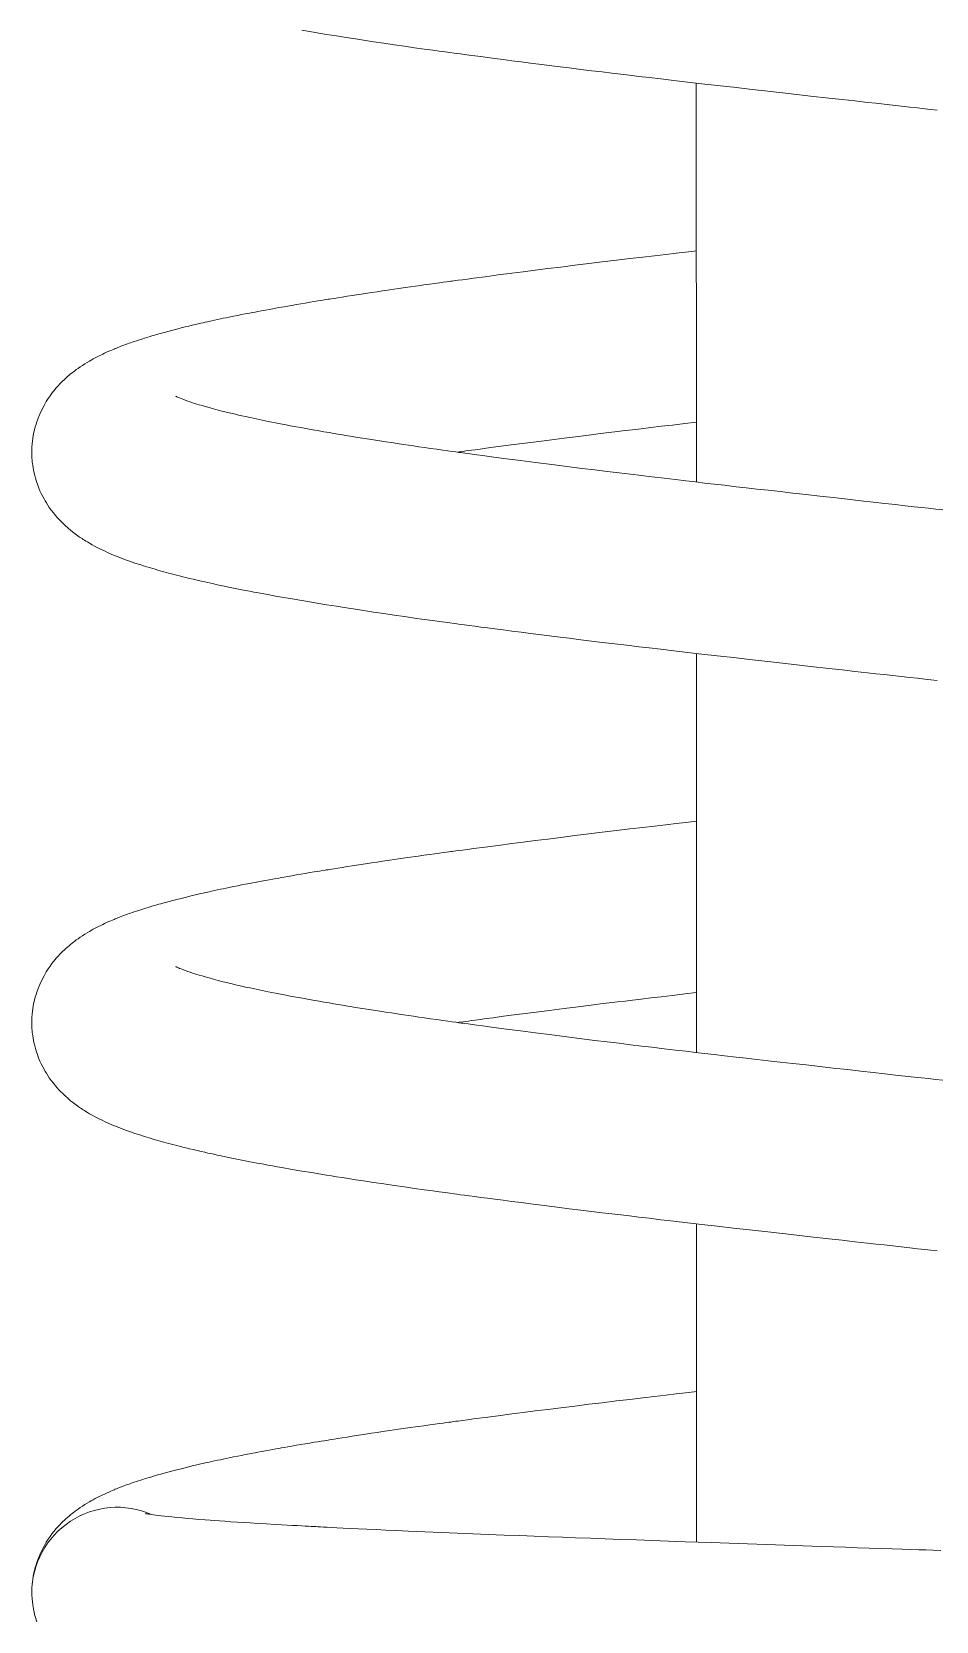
# Model space of a CAD drawing. Extents: x 83.6 to 158.5, y 132.1 to 157.1.
# Drawn here: x 143.452 to 144.546, y 133.632 to 135.553 of the extents above; entities that cross this region are included whole.
import ezdxf

# ---------------------------------------------------------------- set-up
doc = ezdxf.new("R2010")
doc.units = 0
doc.header["$LTSCALE"] = 0.5
doc.header["$MEASUREMENT"] = 0
doc.layers.add('AM_5', color=3, linetype='CONTINUOUS', lineweight=15)

msp = doc.modelspace()

# ---------------------------------------------------------------- linework, layer by layer
at = {"layer": 'AM_5', "color": 0, "ltscale": 0.75, "flags": 128}
for points in [[(144.54694, 135.45826), (144.5393, 135.4591), (144.53193, 135.45991), (144.52325, 135.46086), (144.51381, 135.46191), (144.50349, 135.46305), (144.4932, 135.46418), (144.483, 135.46531), (144.4729, 135.46644), (144.46289, 135.46755), (144.44735, 135.46928), (144.432, 135.47099), (144.41614, 135.47277), (144.39385, 135.47527), (144.37038, 135.47791), (144.34577, 135.48069), (144.32005, 135.48361), (144.30068, 135.48581), (144.28106, 135.48805), (144.26242, 135.49019), (144.24487, 135.4922), (144.22841, 135.4941), (144.21298, 135.49589), (144.19859, 135.49758), (144.1863, 135.49903), (144.17486, 135.50038), (144.16427, 135.50165), (144.15358, 135.50293), (144.14187, 135.50434), (144.12916, 135.50588), (144.11605, 135.50748), (144.10208, 135.5092), (144.08724, 135.51104), (144.07158, 135.513), (144.05513, 135.51508), (144.04394, 135.51651), (144.03258, 135.51796), (144.02194, 135.51933), (144.01215, 135.52061), (144.00319, 135.52177), (143.99506, 135.52284), (143.98774, 135.52381), (143.98121, 135.52467), (143.97546, 135.52544), (143.97049, 135.5261), (143.96628, 135.52667), (143.96271, 135.52714), (143.95784, 135.5278), (143.95187, 135.52861), (143.94487, 135.52956), (143.93726, 135.53061), (143.92658, 135.53209), (143.91502, 135.53371), (143.90267, 135.53547), (143.89019, 135.53727), (143.87776, 135.5391), (143.86539, 135.54094), (143.85308, 135.5428), (143.84357, 135.54426), (143.83493, 135.5456), (143.82726, 135.5468), (143.82054, 135.54787), (143.81461, 135.54882), (143.8084, 135.54982), (143.80168, 135.55091), (143.79034, 135.55279), (143.77875, 135.55473)], [(144.54694, 134.7688), (144.5393, 134.76964), (144.53193, 134.77045), (144.52325, 134.77141), (144.51381, 134.77245), (144.50349, 134.77359), (144.4932, 134.77473), (144.483, 134.77586), (144.4729, 134.77698), (144.46289, 134.77809), (144.44735, 134.77982), (144.432, 134.78154), (144.41614, 134.78331), (144.39385, 134.78581), (144.37038, 134.78846), (144.34577, 134.79124), (144.32005, 134.79416), (144.30068, 134.79636), (144.28106, 134.7986), (144.26242, 134.80074), (144.24487, 134.80275), (144.22841, 134.80465), (144.21298, 134.80644), (144.19859, 134.80812), (144.1863, 134.80957), (144.17486, 134.81093), (144.16427, 134.81219), (144.15358, 134.81347), (144.14187, 134.81488), (144.12916, 134.81643), (144.11605, 134.81803), (144.10208, 134.81975), (144.08724, 134.82159), (144.07158, 134.82355), (144.05513, 134.82563), (144.04394, 134.82705), (144.03258, 134.82851), (144.02194, 134.82988), (144.01215, 134.83115), (144.00319, 134.83232), (143.99506, 134.83339), (143.98774, 134.83435), (143.98121, 134.83522), (143.97546, 134.83598), (143.97049, 134.83665), (143.96628, 134.83721), (143.96271, 134.83769), (143.95784, 134.83834), (143.95187, 134.83915), (143.94487, 134.84011), (143.93726, 134.84115), (143.92658, 134.84263), (143.91502, 134.84426), (143.90267, 134.84602), (143.89019, 134.84782), (143.87776, 134.84964), (143.86539, 134.85148), (143.85308, 134.85334), (143.84357, 134.8548), (143.83493, 134.85615), (143.82726, 134.85735), (143.82054, 134.85841), (143.81461, 134.85936), (143.8084, 134.86037), (143.80168, 134.86146), (143.79034, 134.86333), (143.77875, 134.86528), (143.76694, 134.8673), (143.75466, 134.86945), (143.74898, 134.87046), (143.74321, 134.8715), (143.73755, 134.87252), (143.73253, 134.87344), (143.72817, 134.87425), (143.72443, 134.87495), (143.72075, 134.87564), (143.71581, 134.87658), (143.71022, 134.87766), (143.70409, 134.87887), (143.69805, 134.88007), (143.69217, 134.88127), (143.68645, 134.88245), (143.68122, 134.88355), (143.67646, 134.88456), (143.67227, 134.88547), (143.66862, 134.88627), (143.66505, 134.88706), (143.66127, 134.8879), (143.65698, 134.88888), (143.65221, 134.88998), (143.64739, 134.89111), (143.64285, 134.8922), (143.63858, 134.89324), (143.63459, 134.89422), (143.63055, 134.89524), (143.62706, 134.89613), (143.62409, 134.8969), (143.621, 134.89771), (143.61753, 134.89863), (143.61181, 134.90018), (143.60593, 134.90183), (143.6, 134.90354), (143.59416, 134.90527), (143.58843, 134.90703), (143.58277, 134.90883), (143.57689, 134.91077), (143.57136, 134.91267), (143.56545, 134.91479), (143.56064, 134.91658), (143.5555, 134.91859), (143.54906, 134.92125), (143.54441, 134.92327), (143.53988, 134.92534), (143.5372, 134.92661), (143.53423, 134.92806), (143.53118, 134.92961), (143.52812, 134.93121), (143.52508, 134.93287), (143.52207, 134.93458), (143.51935, 134.93618), (143.51751, 134.93729), (143.51585, 134.93832), (143.51432, 134.93929), (143.51292, 134.94021), (143.51158, 134.94109), (143.50992, 134.94221), (143.50791, 134.94362), (143.50444, 134.94614), (143.50142, 134.94845), (143.4991, 134.95031), (143.49609, 134.95283), (143.49251, 134.95602), (143.48948, 134.95889), (143.48681, 134.96157), (143.48487, 134.96361), (143.48285, 134.96584), (143.48064, 134.96838), (143.47824, 134.97132), (143.47567, 134.97466), (143.4733, 134.97796), (143.47135, 134.98086), (143.46976, 134.98336), (143.46833, 134.98574), (143.46688, 134.98827), (143.46526, 134.99129), (143.46352, 134.99478), (143.46196, 134.99818), (143.46073, 135.00107), (143.45977, 135.00348), (143.45884, 135.006), (143.45811, 135.00809), (143.45733, 135.01049), (143.45652, 135.0132), (143.45562, 135.01655), (143.45462, 135.02083), (143.4537, 135.02567), (143.45324, 135.02866), (143.45294, 135.03097), (143.45273, 135.03284), (143.45254, 135.03486), (143.45231, 135.03786), (143.45215, 135.04118), (143.45209, 135.04479), (143.45211, 135.04676), (143.45217, 135.04863), (143.45225, 135.05041), (143.45235, 135.05208), (143.45246, 135.05366), (143.45261, 135.0554), (143.45287, 135.05799), (143.45333, 135.06154), (143.45432, 135.06727), (143.45532, 135.07181), (143.45629, 135.07554), (143.45722, 135.07872), (143.45809, 135.08141), (143.45972, 135.08597), (143.4617, 135.0908), (143.46407, 135.09594), (143.46688, 135.10131), (143.46961, 135.10597), (143.47199, 135.10968), (143.4742, 135.11288), (143.47647, 135.11598), (143.47887, 135.11904), (143.48174, 135.12247), (143.48384, 135.12484), (143.48607, 135.12723), (143.48808, 135.12929), (143.48981, 135.131), (143.49122, 135.13235), (143.49236, 135.13341), (143.49372, 135.13465), (143.49531, 135.13607), (143.49715, 135.13765), (143.49909, 135.13926), (143.50078, 135.14062), (143.50241, 135.14189), (143.50362, 135.14282), (143.50471, 135.14364), (143.50597, 135.14456), (143.5081, 135.14609), (143.51058, 135.14781), (143.51332, 135.14963), (143.51633, 135.15155), (143.51923, 135.15333), (143.52175, 135.15481), (143.52405, 135.15613), (143.52646, 135.15746), (143.5289, 135.15877), (143.53121, 135.15998), (143.53343, 135.16111), (143.53563, 135.1622), (143.53791, 135.1633), (143.54007, 135.16432), (143.54262, 135.1655), (143.54539, 135.16674), (143.54781, 135.16779), (143.54984, 135.16865), (143.55153, 135.16936), (143.55312, 135.17002), (143.55463, 135.17063), (143.55609, 135.17121), (143.55745, 135.17175), (143.5591, 135.17239), (143.56105, 135.17314), (143.56332, 135.174), (143.5656, 135.17484), (143.568, 135.17571), (143.56989, 135.17639), (143.57155, 135.17697), (143.5735, 135.17765), (143.57588, 135.17846), (143.57857, 135.17936), (143.58115, 135.18021), (143.58383, 135.18108), (143.58619, 135.18183), (143.58846, 135.18255), (143.59106, 135.18335), (143.594, 135.18425), (143.59731, 135.18524), (143.60046, 135.18617), (143.60333, 135.187), (143.60591, 135.18774), (143.60819, 135.18838), (143.61049, 135.18902), (143.61397, 135.18998), (143.61814, 135.19111), (143.62286, 135.19236), (143.62766, 135.1936), (143.63273, 135.19489), (143.63759, 135.19609), (143.64212, 135.1972), (143.64621, 135.19818), (143.64996, 135.19907), (143.65341, 135.19987), (143.65654, 135.20059), (143.65937, 135.20124), (143.66187, 135.2018), (143.66439, 135.20237), (143.6667, 135.20288), (143.66953, 135.20351), (143.67289, 135.20424), (143.6765, 135.20502), (143.68011, 135.20579), (143.68372, 135.20655), (143.68732, 135.20731), (143.69093, 135.20805), (143.69605, 135.20909), (143.70115, 135.21012), (143.70588, 135.21106), (143.71001, 135.21187), (143.71282, 135.21241), (143.71524, 135.21288), (143.71726, 135.21327), (143.71929, 135.21365), (143.72205, 135.21418), (143.72554, 135.21483), (143.72976, 135.21562), (143.73464, 135.21652), (143.73928, 135.21737), (143.74345, 135.21812), (143.74714, 135.21878), (143.75081, 135.21944), (143.75391, 135.21999), (143.75747, 135.22062), (143.76172, 135.22136), (143.76669, 135.22223), (143.77238, 135.22321), (143.77738, 135.22406), (143.78284, 135.22498), (143.78849, 135.22593), (143.79359, 135.22678), (143.79812, 135.22753), (143.80205, 135.22817), (143.80548, 135.22873), (143.80824, 135.22918), (143.81035, 135.22952), (143.81224, 135.22983), (143.8147, 135.23022), (143.81774, 135.23071), (143.82211, 135.23141), (143.82732, 135.23223), (143.83335, 135.23318), (143.83943, 135.23413), (143.84774, 135.23541), (143.85556, 135.23661), (143.86289, 135.23771), (143.86972, 135.23874), (143.87624, 135.23971), (143.88526, 135.24103), (143.89542, 135.24251), (143.90673, 135.24414), (143.91923, 135.24591), (143.92627, 135.2469), (143.93326, 135.24787), (143.93952, 135.24873), (143.94502, 135.24949), (143.94974, 135.25013), (143.95367, 135.25066), (143.95655, 135.25105), (143.95878, 135.25135), (143.96048, 135.25158), (143.96245, 135.25185), (143.96483, 135.25217), (143.9676, 135.25254), (143.97278, 135.25323), (143.97896, 135.25406), (143.98618, 135.25501), (144.00047, 135.2569), (144.01597, 135.25892), (144.03272, 135.26108), (144.0464, 135.26284), (144.06084, 135.26467), (144.07605, 135.26658), (144.09205, 135.26858), (144.10883, 135.27066), (144.12567, 135.27272), (144.14184, 135.27468), (144.15908, 135.27676), (144.17543, 135.27871), (144.19085, 135.28054), (144.20533, 135.28224), (144.21884, 135.28382), (144.23116, 135.28524), (144.24252, 135.28655), (144.25292, 135.28775), (144.25576, 135.28807)], [(143.62613, 135.11241), (143.62613, 135.11241), (143.62635, 135.11229), (143.62668, 135.11212), (143.62709, 135.11192), (143.62768, 135.11164), (143.62849, 135.11127), (143.62953, 135.1108), (143.63075, 135.11028), (143.63262, 135.10952), (143.63456, 135.10876), (143.63762, 135.10762), (143.6407, 135.10653), (143.64354, 135.10556), (143.64644, 135.10459), (143.64931, 135.10367), (143.65182, 135.10289), (143.65461, 135.10203), (143.65794, 135.10104), (143.66186, 135.0999), (143.66646, 135.0986), (143.67183, 135.09714), (143.67762, 135.09562), (143.68358, 135.0941), (143.68923, 135.0927), (143.69446, 135.09144), (143.69834, 135.09053), (143.70197, 135.08968), (143.70603, 135.08876), (143.71073, 135.0877), (143.71605, 135.08653), (143.72325, 135.08499), (143.73051, 135.08347), (143.73777, 135.08199), (143.74247, 135.08104), (143.74681, 135.08019), (143.75082, 135.07941), (143.75507, 135.07859), (143.75972, 135.07771), (143.76463, 135.07678), (143.76943, 135.07589), (143.77457, 135.07494), (143.77963, 135.07402), (143.78538, 135.07299), (143.79201, 135.07181), (143.79957, 135.07048), (143.80543, 135.06946), (143.81168, 135.06839), (143.81734, 135.06743), (143.82215, 135.06662), (143.82532, 135.06609), (143.82794, 135.06566), (143.83, 135.06532), (143.83174, 135.06503), (143.83439, 135.06459), (143.83772, 135.06405), (143.84175, 135.06339), (143.8465, 135.06263), (143.85187, 135.06177), (143.85718, 135.06092), (143.8654, 135.05963), (143.87312, 135.05842), (143.88032, 135.05732), (143.88699, 135.0563), (143.894, 135.05524), (143.90181, 135.05407), (143.90753, 135.05322), (143.91363, 135.05233), (143.92011, 135.05138), (143.92699, 135.05039), (143.93427, 135.04934), (143.94191, 135.04826), (143.94902, 135.04726), (143.95527, 135.04638), (143.96062, 135.04564), (143.96508, 135.04503), (143.96862, 135.04454), (143.97124, 135.04418), (143.97324, 135.04391), (143.97563, 135.04358), (143.97968, 135.04303), (143.98461, 135.04236), (143.99043, 135.04158), (143.99708, 135.04068), (144.01103, 135.03882), (144.02635, 135.03679), (144.04309, 135.0346), (144.06129, 135.03225), (144.08099, 135.02973), (144.10222, 135.02705), (144.1174, 135.02516), (144.13295, 135.02324), (144.14798, 135.02139), (144.16242, 135.01964), (144.17626, 135.01797), (144.18948, 135.01639), (144.20205, 135.01489), (144.21682, 135.01315), (144.23055, 135.01154), (144.24321, 135.01007), (144.25482, 135.00873), (144.26554, 135.00749), (144.27711, 135.00615), (144.28995, 135.00468), (144.30408, 135.00305), (144.31609, 135.00168), (144.3289, 135.00021), (144.34254, 134.99866), (144.35699, 134.99702), (144.37226, 134.99529), (144.38836, 134.99347), (144.40505, 134.99158), (144.42109, 134.98978), (144.43842, 134.98784), (144.45465, 134.98602), (144.46977, 134.98434), (144.48378, 134.98278), (144.49667, 134.98135), (144.50844, 134.98005), (144.5191, 134.97887), (144.52817, 134.97787), (144.53663, 134.97694), (144.54524, 134.97599), (144.55364, 134.97506)], [(144.25581, 135.08096), (144.24165, 135.07932), (144.22684, 135.0776), (144.21313, 135.07599), (144.20052, 135.0745), (144.18899, 135.07313), (144.17852, 135.07188), (144.16948, 135.07079), (144.16036, 135.06969), (144.15049, 135.06849), (144.13991, 135.06719), (144.12862, 135.0658), (144.11278, 135.06384), (144.09581, 135.06171), (144.07775, 135.05943), (144.06833, 135.05823), (144.05866, 135.05698), (144.04874, 135.0557), (144.03859, 135.05438), (144.02874, 135.05309), (144.01973, 135.05191), (144.01017, 135.05064), (144.00175, 135.04952), (143.99443, 135.04853), (143.98819, 135.04769), (143.98373, 135.04709), (143.98003, 135.04659), (143.97708, 135.04619), (143.97373, 135.04573), (143.96913, 135.0451), (143.96683, 135.04479)], [(143.45209, 134.35533), (143.45211, 134.3573), (143.45217, 134.35918), (143.45225, 134.36095), (143.45235, 134.36263), (143.45246, 134.3642), (143.45261, 134.36594), (143.45287, 134.36853), (143.45333, 134.37208), (143.45432, 134.37781), (143.45532, 134.38236), (143.45629, 134.38608), (143.45722, 134.38927), (143.45809, 134.39195), (143.45972, 134.39651), (143.4617, 134.40135), (143.46407, 134.40649), (143.46688, 134.41186), (143.46961, 134.41651), (143.47199, 134.42023), (143.4742, 134.42343), (143.47647, 134.42652), (143.47887, 134.42959), (143.48174, 134.43302), (143.48384, 134.43538), (143.48607, 134.43778), (143.48808, 134.43984), (143.48981, 134.44154), (143.49122, 134.4429), (143.49236, 134.44396), (143.49372, 134.4452), (143.49531, 134.44661), (143.49715, 134.44819), (143.49909, 134.4498), (143.50078, 134.45116), (143.50241, 134.45244), (143.50362, 134.45336), (143.50471, 134.45418), (143.50597, 134.45511), (143.5081, 134.45663), (143.51058, 134.45835), (143.51332, 134.46018), (143.51633, 134.46209), (143.51923, 134.46387), (143.52175, 134.46536), (143.52405, 134.46667), (143.52646, 134.46801), (143.5289, 134.46932), (143.53121, 134.47053), (143.53343, 134.47166), (143.53563, 134.47275), (143.53791, 134.47385), (143.54007, 134.47487), (143.54262, 134.47604), (143.54539, 134.47728), (143.54781, 134.47833), (143.54984, 134.4792), (143.55153, 134.4799), (143.55312, 134.48056), (143.55463, 134.48118), (143.55609, 134.48176), (143.55745, 134.48229), (143.5591, 134.48294), (143.56105, 134.48369), (143.56332, 134.48455), (143.5656, 134.48539), (143.568, 134.48626), (143.56989, 134.48693), (143.57155, 134.48752), (143.5735, 134.48819), (143.57588, 134.48901), (143.57857, 134.48991), (143.58115, 134.49076), (143.58383, 134.49163), (143.58619, 134.49238), (143.58846, 134.49309), (143.59106, 134.4939), (143.594, 134.4948), (143.59731, 134.49579), (143.60046, 134.49672), (143.60333, 134.49755), (143.60591, 134.49828), (143.60819, 134.49893), (143.61049, 134.49957), (143.61397, 134.50053), (143.61814, 134.50165), (143.62286, 134.5029), (143.62766, 134.50415), (143.63273, 134.50543), (143.63759, 134.50664), (143.64212, 134.50774), (143.64621, 134.50873), (143.64996, 134.50961), (143.65341, 134.51042), (143.65654, 134.51114), (143.65937, 134.51178), (143.66187, 134.51235), (143.66439, 134.51291), (143.6667, 134.51343), (143.66953, 134.51405), (143.67289, 134.51479), (143.6765, 134.51557), (143.68011, 134.51634), (143.68372, 134.5171), (143.68732, 134.51785), (143.69093, 134.51859), (143.69605, 134.51964), (143.70115, 134.52067), (143.70588, 134.5216), (143.71001, 134.52241), (143.71282, 134.52296), (143.71524, 134.52342), (143.71726, 134.52381), (143.71929, 134.5242), (143.72205, 134.52472), (143.72554, 134.52538), (143.72976, 134.52617), (143.73464, 134.52706), (143.73928, 134.52791), (143.74345, 134.52867), (143.74714, 134.52933), (143.75081, 134.52998), (143.75391, 134.53053), (143.75747, 134.53116), (143.76172, 134.53191), (143.76669, 134.53277), (143.77238, 134.53375), (143.77738, 134.5346), (143.78284, 134.53553), (143.78849, 134.53648), (143.79359, 134.53733), (143.79812, 134.53807), (143.80205, 134.53872), (143.80548, 134.53928), (143.80824, 134.53973), (143.81035, 134.54007), (143.81224, 134.54037), (143.8147, 134.54077), (143.81774, 134.54126), (143.82211, 134.54195), (143.82732, 134.54278), (143.83335, 134.54373), (143.83943, 134.54467), (143.84774, 134.54596), (143.85556, 134.54715), (143.86289, 134.54826), (143.86972, 134.54928), (143.87624, 134.55025), (143.88526, 134.55158), (143.89542, 134.55306), (143.90673, 134.55468), (143.91923, 134.55645), (143.92627, 134.55744), (143.93326, 134.55841), (143.93952, 134.55928), (143.94502, 134.56003), (143.94974, 134.56068), (143.95367, 134.56121), (143.95655, 134.5616), (143.95878, 134.5619), (143.96048, 134.56213), (143.96245, 134.56239), (143.96483, 134.56271), (143.9676, 134.56309), (143.97278, 134.56378), (143.97896, 134.5646), (143.98618, 134.56556), (144.00047, 134.56744), (144.01597, 134.56946), (144.03272, 134.57163), (144.0464, 134.57338), (144.06084, 134.57521), (144.07605, 134.57713), (144.09205, 134.57913), (144.10883, 134.5812), (144.12567, 134.58327), (144.14184, 134.58523), (144.15908, 134.58731), (144.17543, 134.58926), (144.19085, 134.59108), (144.20533, 134.59278), (144.21884, 134.59436), (144.23116, 134.59579), (144.24252, 134.5971), (144.25292, 134.59829), (144.25593, 134.59864)], [(143.62613, 134.42295), (143.62613, 134.42295), (143.62635, 134.42284), (143.62668, 134.42267), (143.62709, 134.42246), (143.62768, 134.42218), (143.62849, 134.42181), (143.62953, 134.42135), (143.63075, 134.42082), (143.63262, 134.42006), (143.63456, 134.4193), (143.63762, 134.41816), (143.6407, 134.41707), (143.64354, 134.4161), (143.64644, 134.41514), (143.64931, 134.41422), (143.65182, 134.41343), (143.65461, 134.41258), (143.65794, 134.41158), (143.66186, 134.41045), (143.66646, 134.40915), (143.67183, 134.40769), (143.67762, 134.40616), (143.68358, 134.40464), (143.68923, 134.40325), (143.69446, 134.40199), (143.69834, 134.40107), (143.70197, 134.40023), (143.70603, 134.3993), (143.71073, 134.39825), (143.71605, 134.39708), (143.72325, 134.39553), (143.73051, 134.39401), (143.73777, 134.39253), (143.74247, 134.39159), (143.74681, 134.39073), (143.75082, 134.38995), (143.75507, 134.38913), (143.75972, 134.38825), (143.76463, 134.38733), (143.76943, 134.38643), (143.77457, 134.38549), (143.77963, 134.38457), (143.78538, 134.38353), (143.79201, 134.38235), (143.79957, 134.38103), (143.80543, 134.38001), (143.81168, 134.37894), (143.81734, 134.37798), (143.82215, 134.37717), (143.82532, 134.37664), (143.82794, 134.3762), (143.83, 134.37586), (143.83174, 134.37557), (143.83439, 134.37514), (143.83772, 134.37459), (143.84175, 134.37394), (143.8465, 134.37317), (143.85187, 134.37231), (143.85718, 134.37147), (143.8654, 134.37017), (143.87312, 134.36897), (143.88032, 134.36786), (143.88699, 134.36684), (143.894, 134.36579), (143.90181, 134.36462), (143.90753, 134.36377), (143.91363, 134.36287), (143.92011, 134.36193), (143.92699, 134.36093), (143.93427, 134.35989), (143.94191, 134.3588), (143.94902, 134.3578), (143.95527, 134.35693), (143.96062, 134.35619), (143.96508, 134.35557), (143.96862, 134.35509), (143.97124, 134.35473), (143.97324, 134.35445), (143.97563, 134.35413), (143.97968, 134.35358), (143.98461, 134.35291), (143.99043, 134.35212), (143.99708, 134.35123), (144.01103, 134.34936), (144.02635, 134.34734), (144.04309, 134.34515), (144.06129, 134.3428), (144.08099, 134.34028), (144.10222, 134.3376), (144.1174, 134.3357), (144.13295, 134.33378), (144.14798, 134.33194), (144.16242, 134.33018), (144.17626, 134.32851), (144.18948, 134.32693), (144.20205, 134.32544), (144.21682, 134.32369), (144.23055, 134.32209), (144.24321, 134.32062), (144.25482, 134.31927), (144.26554, 134.31803), (144.27711, 134.3167), (144.28995, 134.31522), (144.30408, 134.3136), (144.31609, 134.31222), (144.3289, 134.31076), (144.34254, 134.30921), (144.35699, 134.30756), (144.37226, 134.30583), (144.38836, 134.30401), (144.40505, 134.30213), (144.42109, 134.30033), (144.43842, 134.29838), (144.45465, 134.29657), (144.46977, 134.29488), (144.48378, 134.29332), (144.49667, 134.29189), (144.50844, 134.29059), (144.5191, 134.28941), (144.52817, 134.28841), (144.53663, 134.28748), (144.54524, 134.28653), (144.55364, 134.28561)], [(144.25597, 134.39153), (144.24165, 134.38987), (144.22684, 134.38814), (144.21313, 134.38654), (144.20052, 134.38505), (144.18899, 134.38367), (144.17852, 134.38242), (144.16948, 134.38133), (144.16036, 134.38023), (144.15049, 134.37903), (144.13991, 134.37774), (144.12862, 134.37635), (144.11278, 134.37439), (144.09581, 134.37226), (144.07775, 134.36997), (144.06833, 134.36877), (144.05866, 134.36753), (144.04874, 134.36625), (144.03859, 134.36493), (144.02874, 134.36364), (144.01973, 134.36245), (144.01017, 134.36119), (144.00175, 134.36006), (143.99443, 134.35908), (143.98819, 134.35824), (143.98373, 134.35764), (143.98003, 134.35713), (143.97708, 134.35673), (143.97373, 134.35628), (143.96913, 134.35565), (143.96683, 134.35533)], [(144.54694, 134.07935), (144.5393, 134.08019), (144.53193, 134.081), (144.52325, 134.08195), (144.51381, 134.083), (144.50349, 134.08414), (144.4932, 134.08528), (144.483, 134.08641), (144.4729, 134.08753), (144.46289, 134.08864), (144.44735, 134.09037), (144.432, 134.09208), (144.41614, 134.09386), (144.39385, 134.09636), (144.37038, 134.099), (144.34577, 134.10178), (144.32005, 134.1047), (144.30068, 134.10691), (144.28106, 134.10915), (144.26242, 134.11128), (144.24487, 134.1133), (144.22841, 134.11519), (144.21298, 134.11699), (144.19859, 134.11867), (144.1863, 134.12012), (144.17486, 134.12147), (144.16427, 134.12274), (144.15358, 134.12402), (144.14187, 134.12543), (144.12916, 134.12697), (144.11605, 134.12857), (144.10208, 134.1303), (144.08724, 134.13214), (144.07158, 134.1341), (144.05513, 134.13617), (144.04394, 134.1376), (144.03258, 134.13905), (144.02194, 134.14043), (144.01215, 134.1417), (144.00319, 134.14287), (143.99506, 134.14393), (143.98774, 134.1449), (143.98121, 134.14576), (143.97546, 134.14653), (143.97049, 134.14719), (143.96628, 134.14776), (143.96271, 134.14823), (143.95784, 134.14889), (143.95187, 134.1497), (143.94487, 134.15065), (143.93726, 134.1517), (143.92658, 134.15318), (143.91502, 134.1548), (143.90267, 134.15656), (143.89019, 134.15836), (143.87776, 134.16019), (143.86539, 134.16203), (143.85308, 134.16389), (143.84357, 134.16535), (143.83493, 134.16669), (143.82726, 134.16789), (143.82054, 134.16896), (143.81461, 134.16991), (143.8084, 134.17091), (143.80168, 134.172), (143.79034, 134.17388), (143.77875, 134.17583), (143.76694, 134.17785), (143.75466, 134.18), (143.74898, 134.18101), (143.74321, 134.18204), (143.73755, 134.18307), (143.73253, 134.18399), (143.72817, 134.18479), (143.72443, 134.18549), (143.72075, 134.18619), (143.71581, 134.18713), (143.71022, 134.18821), (143.70409, 134.18941), (143.69805, 134.19062), (143.69217, 134.19181), (143.68645, 134.193), (143.68122, 134.19409), (143.67646, 134.19511), (143.67227, 134.19601), (143.66862, 134.19681), (143.66505, 134.1976), (143.66127, 134.19845), (143.65698, 134.19942), (143.65221, 134.20053), (143.64739, 134.20166), (143.64285, 134.20274), (143.63858, 134.20378), (143.63459, 134.20477), (143.63055, 134.20578), (143.62706, 134.20667), (143.62409, 134.20744), (143.621, 134.20825), (143.61753, 134.20918), (143.61181, 134.21073), (143.60593, 134.21237), (143.6, 134.21408), (143.59416, 134.21582), (143.58843, 134.21758), (143.58277, 134.21938), (143.57689, 134.22132), (143.57136, 134.22321), (143.56545, 134.22533), (143.56064, 134.22713), (143.5555, 134.22914), (143.54906, 134.23179), (143.54441, 134.23382), (143.53988, 134.23588), (143.5372, 134.23715), (143.53423, 134.23861), (143.53118, 134.24015), (143.52812, 134.24176), (143.52508, 134.24341), (143.52207, 134.24512), (143.51935, 134.24672), (143.51751, 134.24784), (143.51585, 134.24887), (143.51432, 134.24984), (143.51292, 134.25075), (143.51158, 134.25164), (143.50992, 134.25276), (143.50791, 134.25416), (143.50444, 134.25668), (143.50142, 134.25899), (143.4991, 134.26085), (143.49609, 134.26338), (143.49251, 134.26656), (143.48948, 134.26943), (143.48681, 134.27211), (143.48487, 134.27416), (143.48285, 134.27638), (143.48064, 134.27893), (143.47824, 134.28187), (143.47567, 134.2852), (143.4733, 134.2885), (143.47135, 134.29141), (143.46976, 134.29391), (143.46833, 134.29628), (143.46688, 134.29882), (143.46526, 134.30184), (143.46352, 134.30532), (143.46196, 134.30872), (143.46073, 134.31162), (143.45977, 134.31403), (143.45884, 134.31654), (143.45811, 134.31863), (143.45733, 134.32104), (143.45652, 134.32374), (143.45562, 134.32709), (143.45462, 134.33138), (143.4537, 134.33622), (143.45324, 134.3392), (143.45294, 134.34151), (143.45273, 134.34338), (143.45254, 134.34541), (143.45231, 134.34841), (143.45215, 134.35173), (143.45209, 134.35533)], [(143.45209, 133.66588), (143.45211, 133.66785), (143.45217, 133.66972), (143.45225, 133.6715), (143.45235, 133.67317), (143.45246, 133.67475), (143.45261, 133.67649), (143.45287, 133.67908), (143.45333, 133.68263), (143.45432, 133.68836), (143.45532, 133.6929), (143.45629, 133.69663), (143.45722, 133.69981), (143.45809, 133.7025), (143.45972, 133.70706), (143.4617, 133.71189), (143.46407, 133.71704), (143.46688, 133.7224), (143.46961, 133.72706), (143.47199, 133.73077), (143.4742, 133.73398), (143.47647, 133.73707), (143.47887, 133.74013), (143.48174, 133.74356), (143.48384, 133.74593), (143.48607, 133.74832), (143.48808, 133.75038), (143.48981, 133.75209), (143.49122, 133.75344), (143.49236, 133.75451), (143.49372, 133.75574), (143.49531, 133.75716), (143.49715, 133.75874), (143.49909, 133.76035), (143.50078, 133.76171), (143.50241, 133.76298), (143.50362, 133.76391), (143.50471, 133.76473), (143.50597, 133.76566), (143.5081, 133.76718), (143.51058, 133.7689), (143.51332, 133.77072), (143.51633, 133.77264), (143.51923, 133.77442), (143.52175, 133.7759), (143.52405, 133.77722), (143.52646, 133.77855), (143.5289, 133.77987), (143.53121, 133.78107), (143.53343, 133.7822), (143.53563, 133.7833), (143.53791, 133.78439), (143.54007, 133.78541), (143.54262, 133.78659), (143.54539, 133.78783), (143.54781, 133.78888), (143.54984, 133.78974), (143.55153, 133.79045), (143.55312, 133.79111), (143.55463, 133.79172), (143.55609, 133.7923), (143.55745, 133.79284), (143.5591, 133.79348), (143.56105, 133.79424), (143.56332, 133.79509), (143.5656, 133.79593), (143.568, 133.7968), (143.56989, 133.79748), (143.57155, 133.79806), (143.5735, 133.79874), (143.57588, 133.79955), (143.57857, 133.80045), (143.58115, 133.8013), (143.58383, 133.80217), (143.58619, 133.80293), (143.58846, 133.80364), (143.59106, 133.80444), (143.594, 133.80534), (143.59731, 133.80633), (143.60046, 133.80726), (143.60333, 133.80809), (143.60591, 133.80883), (143.60819, 133.80947), (143.61049, 133.81012), (143.61397, 133.81107), (143.61814, 133.8122), (143.62286, 133.81345), (143.62766, 133.81469), (143.63273, 133.81598), (143.63759, 133.81718), (143.64212, 133.81829), (143.64621, 133.81927), (143.64996, 133.82016), (143.65341, 133.82096), (143.65654, 133.82168), (143.65937, 133.82233), (143.66187, 133.82289), (143.66439, 133.82346), (143.6667, 133.82397), (143.66953, 133.8246), (143.67289, 133.82533), (143.6765, 133.82611), (143.68011, 133.82688), (143.68372, 133.82764), (143.68732, 133.8284), (143.69093, 133.82914), (143.69605, 133.83018), (143.70115, 133.83121), (143.70588, 133.83215), (143.71001, 133.83296), (143.71282, 133.8335), (143.71524, 133.83397), (143.71726, 133.83436), (143.71929, 133.83474), (143.72205, 133.83527), (143.72554, 133.83592), (143.72976, 133.83671), (143.73464, 133.83761), (143.73928, 133.83846), (143.74345, 133.83921), (143.74714, 133.83987), (143.75081, 133.84053), (143.75391, 133.84108), (143.75747, 133.84171), (143.76172, 133.84245), (143.76669, 133.84332), (143.77238, 133.8443), (143.77738, 133.84515), (143.78284, 133.84608), (143.78849, 133.84702), (143.79359, 133.84787), (143.79812, 133.84862), (143.80205, 133.84927), (143.80548, 133.84982), (143.80824, 133.85027), (143.81035, 133.85061), (143.81224, 133.85092), (143.8147, 133.85131), (143.81774, 133.8518), (143.82211, 133.8525), (143.82732, 133.85332), (143.83335, 133.85427), (143.83943, 133.85522), (143.84774, 133.8565), (143.85556, 133.8577), (143.86289, 133.85881), (143.86972, 133.85983), (143.87624, 133.8608), (143.88526, 133.86213), (143.89542, 133.8636), (143.90673, 133.86523), (143.91923, 133.867), (143.92627, 133.86799), (143.93326, 133.86896), (143.93952, 133.86982), (143.94502, 133.87058), (143.94974, 133.87122), (143.95367, 133.87176), (143.95655, 133.87214), (143.95878, 133.87244), (143.96048, 133.87267), (143.96245, 133.87294), (143.96483, 133.87326), (143.9676, 133.87363), (143.97278, 133.87432), (143.97896, 133.87515), (143.98618, 133.8761), (144.00047, 133.87799), (144.01597, 133.88001), (144.03272, 133.88217), (144.0464, 133.88393), (144.06084, 133.88576), (144.07605, 133.88768), (144.09205, 133.88967), (144.10883, 133.89175), (144.12567, 133.89381), (144.14184, 133.89577), (144.15908, 133.89785), (144.17543, 133.8998), (144.19085, 133.90163), (144.20533, 133.90333), (144.21884, 133.90491), (144.23116, 133.90633), (144.24252, 133.90764), (144.25292, 133.90884), (144.25609, 133.9092)], [(143.5896, 133.76182), (143.5896, 133.76182), (143.58978, 133.76179), (143.59012, 133.76172), (143.59059, 133.76163), (143.59117, 133.76152), (143.59187, 133.76139), (143.5931, 133.76118), (143.59477, 133.76091), (143.59687, 133.76059), (143.59912, 133.76027), (143.6019, 133.75989), (143.60499, 133.75949), (143.60855, 133.75906), (143.61256, 133.75859), (143.6169, 133.75811), (143.62156, 133.75762), (143.62782, 133.757), (143.63408, 133.75642), (143.64032, 133.75586), (143.64698, 133.75529), (143.65419, 133.7547), (143.66173, 133.75411), (143.66762, 133.75367), (143.67347, 133.75324), (143.67924, 133.75283), (143.68538, 133.75241), (143.69239, 133.75194), (143.70033, 133.75142), (143.70793, 133.75094), (143.7163, 133.75042), (143.72551, 133.74986), (143.7356, 133.74926), (143.74662, 133.74862), (143.75406, 133.74819), (143.76099, 133.74781), (143.76736, 133.74745), (143.77313, 133.74714), (143.77829, 133.74686), (143.78281, 133.74662), (143.78666, 133.74641), (143.78983, 133.74624), (143.7923, 133.74611), (143.79407, 133.74602), (143.79573, 133.74594), (143.79788, 133.74582), (143.80106, 133.74566), (143.80492, 133.74546), (143.80929, 133.74524), (143.81412, 133.74499), (143.82108, 133.74464), (143.82885, 133.74426), (143.83746, 133.74383), (143.84694, 133.74337), (143.85731, 133.74288), (143.8684, 133.74236), (143.88042, 133.7418), (143.89339, 133.74121), (143.90729, 133.74059), (143.92735, 133.73971), (143.94713, 133.73887), (143.96656, 133.73805), (143.98559, 133.73728), (144.00418, 133.73653), (144.02334, 133.73578), (144.0419, 133.73506), (144.05982, 133.73439), (144.07714, 133.73373), (144.09381, 133.73311), (144.10981, 133.73252), (144.12775, 133.73186), (144.14565, 133.7312), (144.16416, 133.73052), (144.18327, 133.72983), (144.21215, 133.72879), (144.24231, 133.72771), (144.27374, 133.7266), (144.30641, 133.72546), (144.34011, 133.72429), (144.37375, 133.72313), (144.40709, 133.722), (144.42166, 133.7215), (144.43615, 133.72101), (144.45056, 133.72053), (144.46489, 133.72005), (144.4791, 133.71958), (144.49251, 133.71913), (144.50484, 133.71872), (144.51519, 133.71838), (144.52462, 133.71807), (144.53318, 133.71779), (144.54193, 133.71751), (144.55133, 133.7172)], [(143.45836, 133.63072), (143.4559, 133.63868), (143.45497, 133.64246), (143.45421, 133.64611), (143.45366, 133.64929), (143.45338, 133.65118), (143.45319, 133.65267), (143.45305, 133.65384), (143.45291, 133.65501), (143.45277, 133.65622), (143.45263, 133.65748), (143.4525, 133.65879), (143.45237, 133.66013), (143.45223, 133.66198), (143.45213, 133.6639), (143.45209, 133.66588)]]:
    msp.add_lwpolyline(points, dxfattribs=at)
at = {"layer": 'AM_5', "color": 0, "ltscale": 0.75}
for points in [[(144.25583, 135.00861), (144.25572, 135.49096)], [(144.25599, 134.31914), (144.25588, 134.80149)], [(144.25613, 133.72723), (144.25604, 134.11201)]]:
    msp.add_lwpolyline(points, dxfattribs=at)
msp.add_arc((143.55559, 133.66588), 0.1035, 66.505, 180, dxfattribs=at)

doc.saveas('drawing.dxf')
